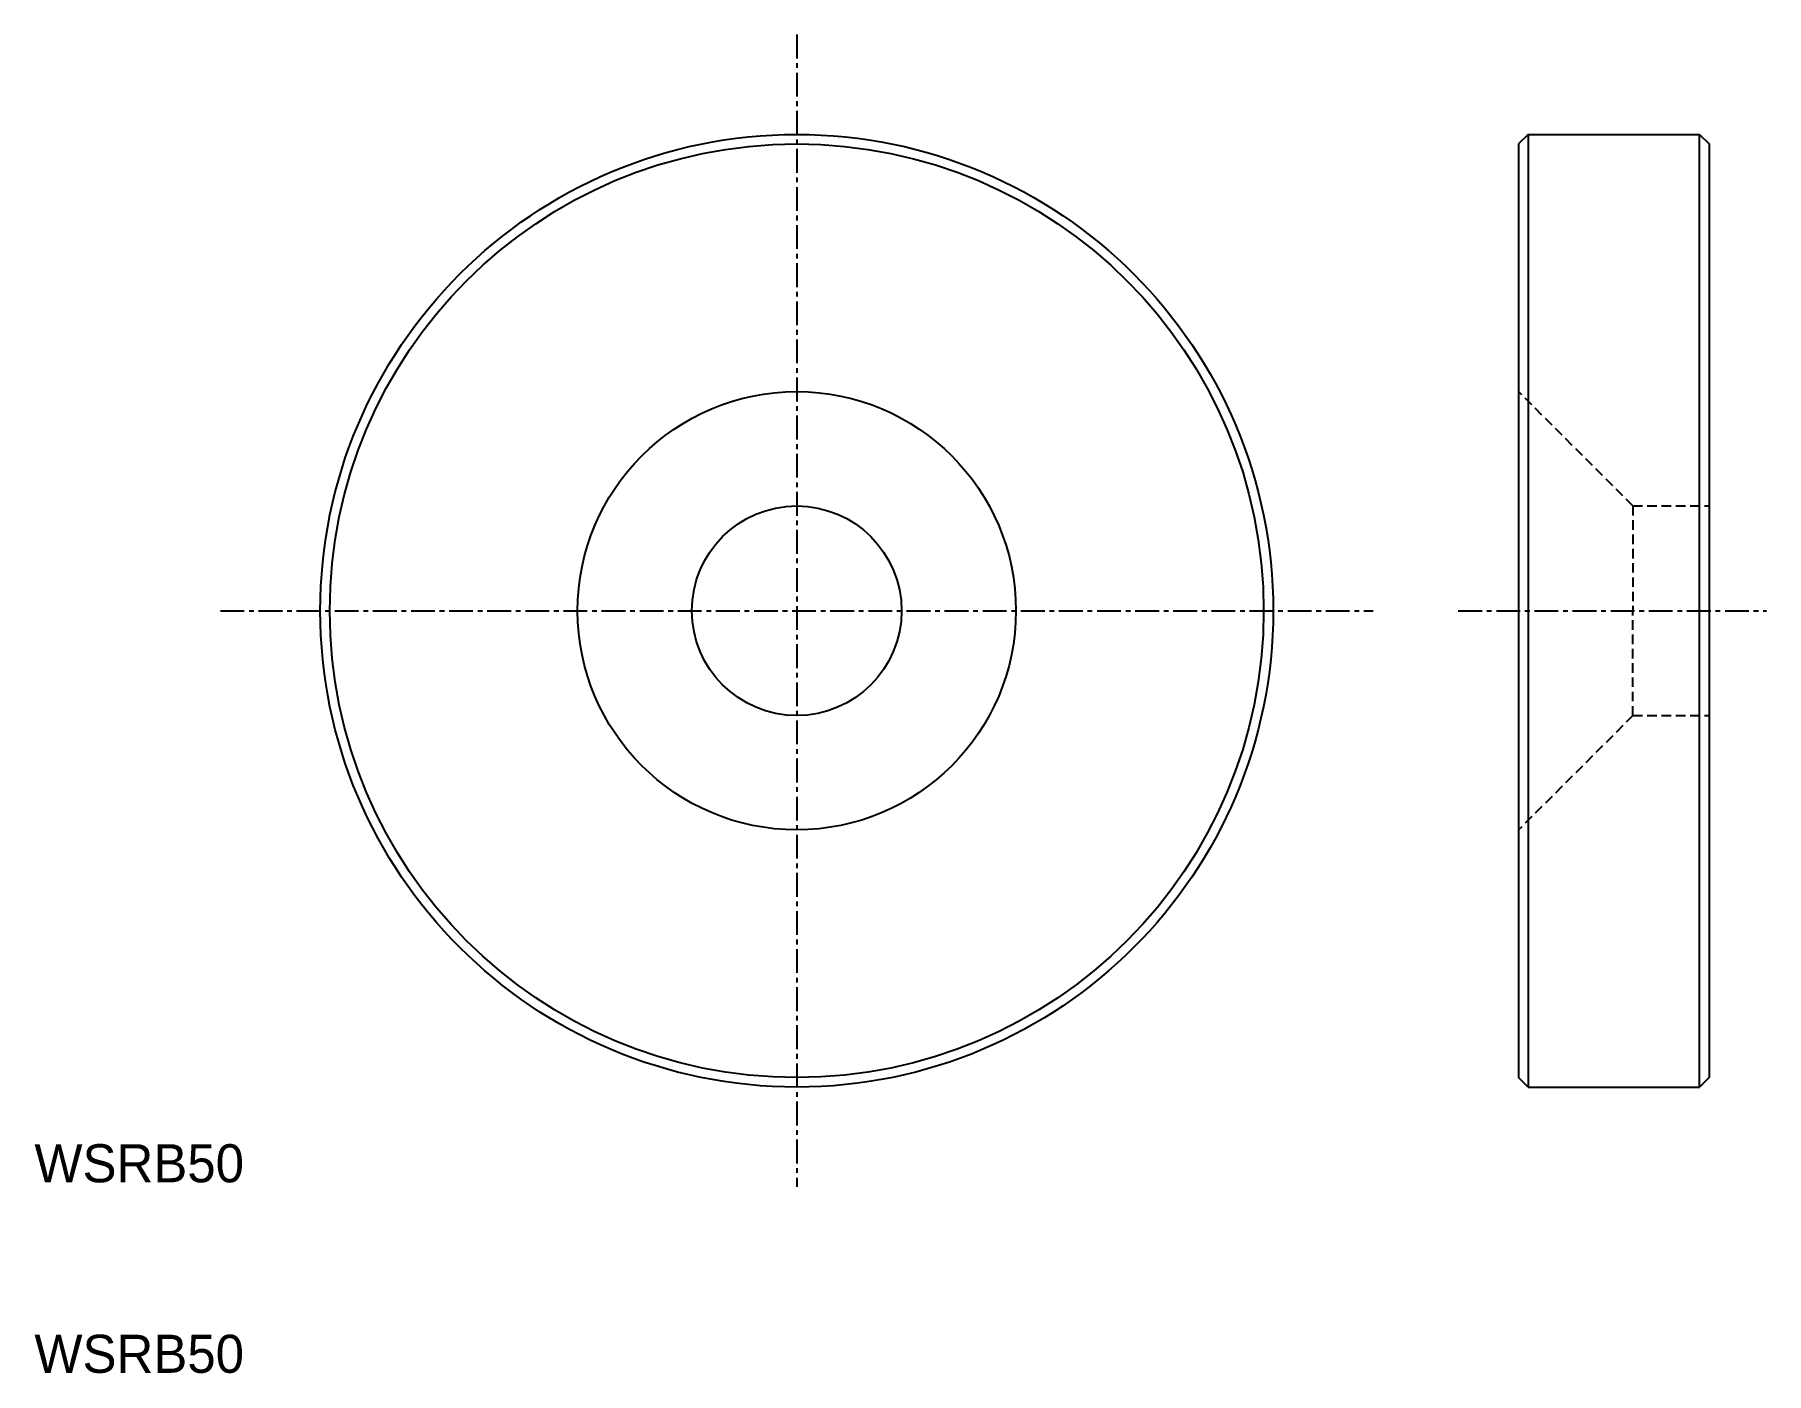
# Model space of a CAD drawing. Extents: x 10 to 100.9, y 10 to 80.2.
import ezdxf

# ---------------------------------------------------------------- set-up
doc = ezdxf.new("R2010")
doc.units = 0
doc.linetypes.add('CENTER', pattern=[2, 1.25, -0.25, 0.25, -0.25])
doc.linetypes.add('DASHED', pattern=[0.75, 0.5, -0.25])
doc.layers.get('0').update_dxf_attribs({"linetype": 'CONTINUOUS'})
doc.layers.add('CENTER', color=1, linetype='CENTER')

msp = doc.modelspace()

# ---------------------------------------------------------------- linework, layer by layer
at = {"color": 7, "linetype": 'CONTINUOUS'}
for p, q in [((88.377, 75), (87.877, 74.5)), ((88.377, 75), (88.377, 25)), ((88.377, 75), (97.377, 75)), ((97.377, 25), (97.377, 75)), ((97.377, 75), (97.877, 74.5)), ((87.877, 74.5), (87.877, 25.5)), ((97.877, 74.5), (97.877, 25.5)), ((88.377, 25), (87.877, 25.5)), ((97.877, 25.5), (97.377, 25)), ((88.377, 25), (97.377, 25))]:
    msp.add_line(p, q, dxfattribs=at)
at = {"color": 3, "linetype": 'DASHED'}
for p, q in [((93.877, 55.5), (87.877, 61.5)), ((93.877, 55.5), (97.877, 55.5)), ((93.877, 55.5), (93.877, 50)), ((93.877, 44.5), (93.877, 50)), ((93.877, 44.5), (87.877, 38.5)), ((93.877, 44.5), (97.877, 44.5))]:
    msp.add_line(p, q, dxfattribs=at)
at = {"color": 7, "linetype": 'CONTINUOUS'}
for radius in [25, 24.5, 11.5, 5.5]:
    msp.add_circle((50, 50), radius, dxfattribs=at)
at = {"layer": 'CENTER', "color": 1, "linetype": 'CENTER'}
for p, q in [((50, 80.24), (50, 19.76)), ((19.76, 50), (80.24, 50)), ((84.709, 50), (100.877, 50))]:
    msp.add_line(p, q, dxfattribs=at)

# ---------------------------------------------------------------- texts
at = {"color": 7, "linetype": 'CONTINUOUS'}
for p in [(10, 20), (10, 10)]:
    msp.add_text('WSRB50', height=2, dxfattribs=at).set_placement(p)

doc.saveas('drawing.dxf')
